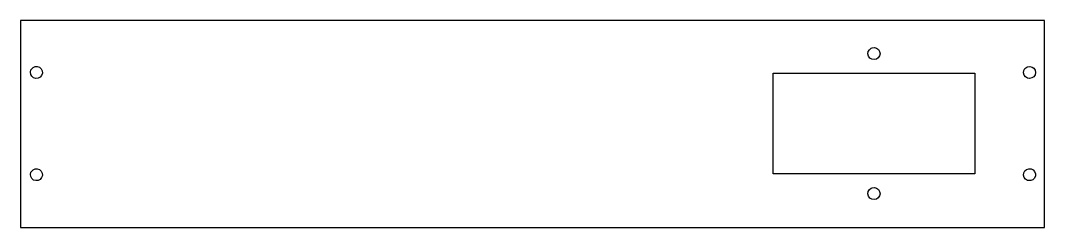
# Model space of a CAD drawing. Header units: millimetres. Extents: x 0 to 290, y 0 to 59.
import ezdxf

# ---------------------------------------------------------------- set-up
doc = ezdxf.new("R2010")
doc.units = ezdxf.units.MM
doc.layers.get('0').update_dxf_attribs({"color": 70})

msp = doc.modelspace()

# ---------------------------------------------------------------- linework, layer by layer
for points in [[(289.75, 58.75), (0, 58.75), (0, 0), (289.75, 0)], [(270, 15.25), (213, 15.25), (213, 43.75), (270, 43.75)]]:
    msp.add_lwpolyline(points, close=True)
for points in [[(240.951, 50.9589, -27.52289523), (240.723, 50.8619)], [(3.0822, 44.938, -27.338639477), (2.96072, 44.7216)], [(284.951, 45.6089, -27.522895232), (284.723, 45.5119)], [(3.0822, 15.938, -27.338639477), (2.96072, 15.7216)], [(284.951, 13.3911, -27.361228594), (285.191, 13.3283)], [(240.951, 11.2589, -27.522895228), (240.723, 11.1619)]]:
    msp.add_lwpolyline(points, format="xyb", close=True)

doc.saveas('drawing.dxf')
